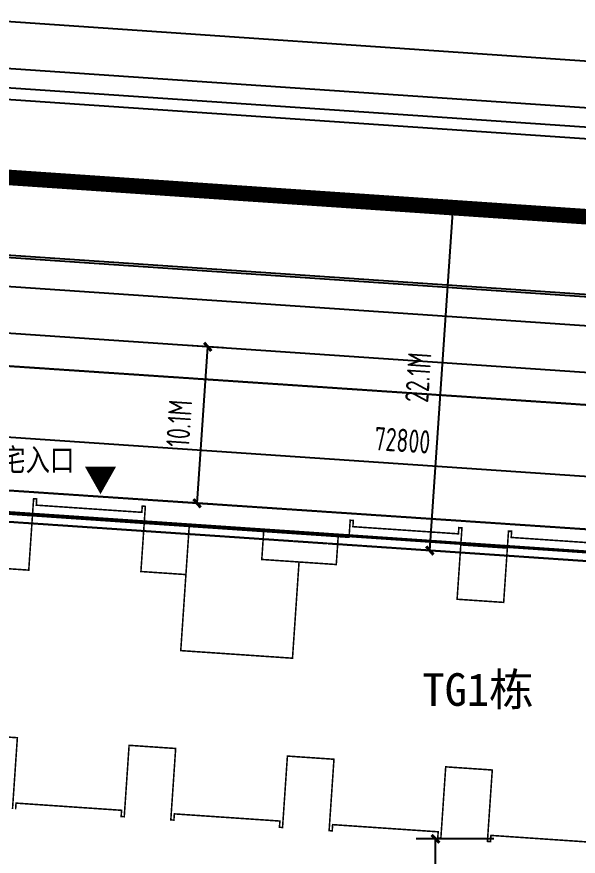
# Model space of a CAD drawing. Header units: inches. Extents: x 12502 to 585460, y 5002 to 415502.
# Drawn here: x 259853 to 295943, y 343158 to 397123 of the extents above; entities that cross this region are included whole.
import ezdxf

# ---------------------------------------------------------------- set-up
doc = ezdxf.new("R2010")
doc.units = ezdxf.units.IN
doc.header["$MEASUREMENT"] = 0
for name, pattern in [('ACAD_ISO04W100', [30, 24, -3, 0, -3]), ('DASH', [0.35, 0.25, -0.1]), ('DOTE', [2.42, 2, -0.2, 0.02, -0.2]), ('X-A7-L1-PLAN$0$DOTE', [2.42, 2, -0.2, 0.02, -0.2])]:
    doc.linetypes.add(name, pattern=pattern)
for name, color, linetype in [('@YL', 2, 'Continuous'), ('DL_道路中线_干道网_', 4, 'ACAD_ISO04W100'), ('DL_道路红线_干道网_', 6, 'Continuous'), ('DL_道路红线_支路网_', 1, 'Continuous'), ('DOTE', 16, 'Continuous'), ('PUB_DIM', 3, 'Continuous'), ('RMJM - P1 - P - 120-1$0$文字说明', 7, 'Continuous'), ('SHAPE', 161, 'Continuous'), ('入口', 4, 'Continuous'), ('地下轮廓', 5, 'Continuous'), ('扑救面', 2, 'Continuous'), ('竖向标高', 1, 'Continuous')]:
    doc.layers.add(name, color=color, linetype=linetype)
doc.styles.add('_TCH_DIM_T3', font='SIMPLEX', dxfattribs={"width": 0.705882, "bigfont": 'GBCBIG'})
doc.styles.add('CHINESE', font='', dxfattribs={"width": 0.8})
doc.styles.add('DIM_FONT', font='superos.shx', dxfattribs={"width": 0.8, "bigfont": 'haiwenzw.shx'})
doc.styles.add('RMJM - P1 - P - 120-1$0$RMJM_TEXT', font='arial.ttf', dxfattribs={"height": 2.5})
doc.styles.get('CHINESE').set_extended_font_data('NSimSun')
doc.dimstyles.new('_TCH_ARCH&&500', dxfattribs={"dimtxt": 1487.5, "dimasz": 500, "dimexe": 1250, "dimexo": 1500, "dimgap": 631.25, "dimtad": 1, "dimdec": 0, "dimzin": 0, "dimdsep": 46, "dimtxsty": '_TCH_DIM_T3', "dimblk": 'ARCHTICK', "dimcen": 0.09, "dimclrt": 7, "dimazin": 2, "dimtfac": 1, "dimtdec": 0, "dimtix": 1, "dimtmove": 2, "dimatfit": 3, "dimfxl": 1, "dimtolj": 1, "dimtzin": 0, "dimarcsym": 0})
doc.dimstyles.new('DIMN500', dxfattribs={"dimscale": 5, "dimtxt": 300, "dimasz": 100, "dimexe": 250, "dimexo": 300, "dimgap": 150, "dimtad": 1, "dimdec": 0, "dimzin": 0, "dimdsep": 46, "dimtxsty": 'DIM_FONT', "dimblk": 'ARCHTICK', "dimcen": 0.09, "dimclrt": 7, "dimazin": 2, "dimtfac": 1, "dimtdec": 0, "dimtix": 1, "dimtmove": 2, "dimatfit": 3, "dimldrblk": 'ARCHTICK', "dimfxl": 1, "dimtolj": 1, "dimtzin": 0, "dimarcsym": 0})

# ---------------------------------------------------------------- blocks, each defined once
blk = doc.blocks.new('_ArchTick')
at = {"color": 0, "linetype": 'ByBlock', "const_width": 0.4}
blk.add_lwpolyline([(-0.5, -0.5), (0.5, 0.5)], dxfattribs=at)
blk = doc.blocks.new('*D209')
at = {"layer": 'Defpoints', "color": 0, "transparency": 16777216}
for p in [(1160204, 546082), (1087404, 545144), (1160204, 545144)]:
    blk.add_point(p, dxfattribs=at)
at = {"layer": 'PUB_DIM', "color": 0, "lineweight": -2, "transparency": 16777216}
for p, q in [((1087404, 546644), (1087404, 547332)), ((1160204, 546644), (1160204, 547332)), ((1087404, 546082), (1160204, 546082))]:
    blk.add_line(p, q, dxfattribs=at)
at = {"layer": 'PUB_DIM', "color": 0, "lineweight": -2, "transparency": 16777216, "xscale": 500, "yscale": 500, "zscale": 500, "rotation": 180}
blk.add_blockref('_ArchTick', (1087404, 546082), dxfattribs=at)
at = {"layer": 'PUB_DIM', "color": 0, "lineweight": -2, "transparency": 16777216, "xscale": 500, "yscale": 500, "zscale": 500}
blk.add_blockref('_ArchTick', (1160204, 546082), dxfattribs=at)
at = {"layer": 'PUB_DIM', "color": 7, "transparency": 16777216, "insert": (1123804, 547582), "char_height": 1500, "attachment_point": 5, "style": 'DIM_FONT'}
blk.add_mtext('\\A1;72800', dxfattribs=at)
blk = doc.blocks.new('*D236')
at = {"layer": 'Defpoints', "color": 0, "transparency": 16777216}
for p in [(229236, 388843), (528645, 374254), (528254, 368503)]:
    blk.add_point(p, dxfattribs=at)
at = {"layer": 'PUB_DIM', "color": 0, "lineweight": -2, "transparency": 16777216}
for p, q in [((229338, 390340), (229712, 395842)), ((229627, 394595), (528645, 374254)), ((528356, 369999), (528730, 375501))]:
    blk.add_line(p, q, dxfattribs=at)
at = {"layer": 'PUB_DIM', "color": 0, "lineweight": -2, "transparency": 16777216, "xscale": 500, "yscale": 500, "zscale": 500}
for p, rotation in [((229627, 394595), 176.1084515953642), ((528645, 374254), 356.1084515953643)]:
    blk.add_blockref('_ArchTick', p, dxfattribs=dict(at, rotation=rotation))
at = {"layer": 'PUB_DIM', "color": 7, "transparency": 16777216, "insert": (379238, 385921), "char_height": 1500, "attachment_point": 5, "rotation": 356.1085, "style": 'DIM_FONT'}
blk.add_mtext('\\A1;299.7M', dxfattribs=at)
blk = doc.blocks.new('*D258')
at = {"layer": 'Defpoints', "color": 0, "transparency": 16777216}
for p in [(287905, 384853), (292821, 384518), (291322, 362475)]:
    blk.add_point(p, dxfattribs=at)
at = {"layer": 'PUB_DIM', "color": 0, "lineweight": -2, "transparency": 16777216}
for p, q in [((286406, 362809), (287905, 384853)), ((291325, 384620), (286658, 384938)), ((289825, 362576), (285159, 362894))]:
    blk.add_line(p, q, dxfattribs=at)
at = {"layer": 'PUB_DIM', "color": 0, "lineweight": -2, "transparency": 16777216, "xscale": 500, "yscale": 500, "zscale": 500}
for p, rotation in [((287905, 384853), 86.10845159629353), ((286406, 362809), 266.1084515962935)]:
    blk.add_blockref('_ArchTick', p, dxfattribs=dict(at, rotation=rotation))
at = {"layer": 'PUB_DIM', "color": 7, "transparency": 16777216, "insert": (285659, 373933), "char_height": 1500, "attachment_point": 5, "rotation": 86.1085, "style": 'DIM_FONT'}
blk.add_mtext('\\A1;22.1M', dxfattribs=at)
blk = doc.blocks.new('*D259')
at = {"layer": 'Defpoints', "color": 0, "transparency": 16777216}
for p in [(272127, 375903), (274631, 375732), (273947, 365678)]:
    blk.add_point(p, dxfattribs=at)
at = {"layer": 'PUB_DIM', "color": 0, "lineweight": -2, "transparency": 16777216}
for p, q in [((273134, 375834), (270880, 375988)), ((271443, 365848), (272127, 375903)), ((272450, 365780), (270196, 365933))]:
    blk.add_line(p, q, dxfattribs=at)
at = {"layer": 'PUB_DIM', "color": 0, "lineweight": -2, "transparency": 16777216, "xscale": 500, "yscale": 500, "zscale": 500}
for p, rotation in [((272127, 375903), 86.10802896798408), ((271443, 365848), 266.1080289679841)]:
    blk.add_blockref('_ArchTick', p, dxfattribs=dict(at, rotation=rotation))
at = {"layer": 'PUB_DIM', "color": 7, "transparency": 16777216, "insert": (270289, 370977), "char_height": 1500, "attachment_point": 5, "rotation": 86.108, "style": 'DIM_FONT'}
blk.add_mtext('\\A1;10.1M', dxfattribs=at)
blk = doc.blocks.new('*D310')
at = {"layer": 'Defpoints', "color": 0, "transparency": 16777216}
for p in [(286769, 344279), (292023, 344279), (292023, 285561)]:
    blk.add_point(p, dxfattribs=at)
at = {"layer": 'PUB_DIM', "color": 0, "lineweight": -2, "transparency": 16777216}
for p, q in [((290523, 344279), (285519, 344279)), ((286769, 285561), (286769, 344279)), ((290523, 285561), (285519, 285561))]:
    blk.add_line(p, q, dxfattribs=at)
at = {"layer": 'PUB_DIM', "color": 0, "lineweight": -2, "transparency": 16777216, "xscale": 500, "yscale": 500, "zscale": 500}
for p, rotation in [((286769, 344279), 90), ((286769, 285561), 270)]:
    blk.add_blockref('_ArchTick', p, dxfattribs=dict(at, rotation=rotation))
at = {"layer": 'PUB_DIM', "color": 7, "transparency": 16777216, "insert": (285394, 314920), "char_height": 1487.5, "attachment_point": 5, "rotation": 90, "style": '_TCH_DIM_T3'}
blk.add_mtext('\\A1;58.7M', dxfattribs=at)
blk = doc.blocks.new('TG1-20140317')
at = {"layer": 'DOTE', "linetype": 'DOTE'}
blk.add_line((1163546.6, 540629.8), (1084762.1, 540629.8), dxfattribs=at)
at = {"layer": 'SHAPE', "const_width": 100}
for points in [[(1098804.3, 537629.8), (1100404.3, 537629.8), (1100404.3, 542229.8), (1100604.3, 542229.8), (1100604.3, 541829.8), (1107404.3, 541829.8), (1107404.3, 542229.8), (1107604.3, 542229.8), (1107604.3, 538029.8), (1110504.3, 538029.8), (1110504.3, 541129.8), (1115304.3, 541129.8), (1115304.3, 539329.8), (1120104.3, 539329.8), (1120103.9, 541129.6), (1120804.3, 541129.6), (1120804.3, 542229.8), (1121004.3, 542229.8), (1121004.3, 541829.8), (1127804.3, 541829.8), (1127804.3, 542229.8), (1128004.3, 542229.8), (1128004.3, 537629.8), (1131004.3, 537629.8), (1131004.3, 542229.8), (1131204.3, 542229.8), (1131204.3, 541829.8), (1138004.3, 541829.8)], [(1087404.2, 534855.9), (1093915.6, 541133.4), (1110504.3, 541132.2)], [(1110504.3, 541129.8), (1110504.3, 533129.8), (1117704.3, 533129.8), (1117704.3, 539329.8)], [(1115304.3, 541131.9), (1120103.9, 541131.5)], [(1128004.3, 541131), (1131004.3, 541130.8)], [(1138004.3, 522629.7), (1131204.3, 522629.7), (1131204.3, 522229.7), (1131004.3, 522229.7), (1131004.3, 526829.8), (1128004.3, 526829.8), (1128004.3, 522229.8), (1127804.3, 522229.8), (1127804.3, 522629.8), (1121004.3, 522629.8), (1121004.3, 522229.8), (1120804.3, 522229.8), (1120804.3, 526829.8), (1117804.3, 526829.8), (1117804.3, 522229.8), (1117604.3, 522229.8), (1117604.3, 522629.8), (1110804.3, 522629.8), (1110804.3, 522229.8), (1110604.3, 522229.8), (1110604.3, 526829.8), (1107604.3, 526829.8), (1107604.3, 522229.8), (1107404.3, 522229.8), (1107404.3, 522629.8), (1100604.3, 522629.8), (1100604.3, 522229.8)], [(1100404.3, 522229.8), (1100404.3, 526829.8), (1098804.3, 526829.8)], [(1098804.3, 537629.8), (1100404.3, 537629.8)]]:
    blk.add_lwpolyline(points, dxfattribs=at)
at = {"layer": 'PUB_DIM'}
dim = blk.add_aligned_dim(p1=(1087404.3, 545143.5), p2=(1160204.3, 545143.5), distance=938.2, dimstyle='DIMN500', dxfattribs=at)
dim.commit()
dim.dimension.update_dxf_attribs({"geometry": '*D209', "text_midpoint": (1123804.3, 547581.7)})

msp = doc.modelspace()

# ---------------------------------------------------------------- linework, layer by layer
at = {"layer": '@YL'}
msp.add_line((318672.3, 372736.2), (253507.7, 377169.5), dxfattribs=at)
at = {"layer": '@YL', "color": 1, "linetype": 'X-A7-L1-PLAN$0$DOTE', "ltscale": 2.5, "const_width": 1000}
msp.add_lwpolyline([(521608.9, 73448.8), (528262, 368502.5), (229244, 388843.2), (219696.8, 248494.8), (61243.9, 250686.9), (26304.7, 103523.4), (26122.6, 76828.4)], close=True, dxfattribs=at)
at = {"layer": '@YL', "color": 8}
for points in [[(264724.5, 376406.5), (264724.5, 376406.1)], [(284724.5, 375046.5), (284724.5, 375045.5)]]:
    msp.add_lwpolyline(points, dxfattribs=at)
at = {"layer": 'DL_道路中线_干道网_', "color": 8, "ltscale": 0.04}
msp.add_line((229244, 388842.2), (499157.3, 370481.4), dxfattribs=at)
at = {"layer": 'DL_道路红线_干道网_', "color": 8}
for p, q in [((254857.2, 397123.5), (497838.6, 380594.7)), ((254653.6, 394130.4), (367934.7, 386424.5))]:
    msp.add_line(p, q, dxfattribs=at)
at = {"layer": 'DL_道路红线_干道网_', "color": 30}
msp.add_line((328468.8, 375076.8), (253703.4, 380162.7), dxfattribs=at)
at = {"layer": 'DL_道路红线_支路网_'}
msp.add_line((254865.1, 397123.4), (497846.5, 380594.6), dxfattribs=at)
at = {"layer": 'DL_道路红线_支路网_', "color": 4}
for p, q in [((254517.8, 392135), (499496.7, 375470.3)), ((322960.7, 377456.1), (253839.1, 382158.1))]:
    msp.add_line(p, q, dxfattribs=at)
at = {"layer": 'DL_道路红线_支路网_', "color": 8}
msp.add_line((322950.5, 377306.4), (253829, 382008.4), dxfattribs=at)
at = {"layer": '入口'}
msp.add_lwpolyline([(265235.1, 366430, 0, 2000, 0), (265235.1, 368201.3, 2000, 2000, 0)], format="xyseb", dxfattribs=at)
at = {"layer": '地下轮廓', "linetype": 'DASH', "ltscale": 3, "const_width": 200}
msp.add_lwpolyline([(419992.5, 354366), (345016.2, 359466.3), (345016.2, 361049.2), (320339.1, 362727.9), (320228.5, 361104.6), (247950.8, 366021.3), (242385.2, 361008.2), (237096.5, 283261), (247611.2, 283261), (247611.2, 278369), (252611.2, 278369), (252611.2, 265661), (240807.6, 265661), (238192.1, 227176.6), (239916.2, 227175.9), (239916.2, 227175.9), (239916.2, 155175.9), (244731.4, 155175.9), (244731.4, 149162.6)], dxfattribs=at)
at = {"layer": '扑救面', "color": 8, "linetype": 'DASH'}
msp.add_lwpolyline([(238674, 368046), (233464.3, 368395.8, -0.1138772), (238100, 376102.5), (512898.3, 357652.6), (515664.3, 357466.8, -0.114662), (519358.4, 349200.8), (233464.3, 368395.8)], format="xyb", dxfattribs=at)

# ---------------------------------------------------------------- block references
at = {"rotation": 356.1122528493444}
msp.add_blockref('TG1-20140317', (-873702.8, -100233.1), dxfattribs=at)

# ---------------------------------------------------------------- texts
at = {"layer": 'RMJM - P1 - P - 120-1$0$文字说明', "insert": (293079.5, 354924.4), "char_height": 2100, "width": 8953.112, "attachment_point": 3, "style": 'RMJM - P1 - P - 120-1$0$RMJM_TEXT'}
msp.add_mtext('{\\fSimSun|b0|i0|c134|p2;TG1栋}', dxfattribs=at)
at = {"layer": '竖向标高', "color": 1, "insert": (263556.2, 369362), "char_height": 1440, "width": 45885.91, "attachment_point": 3, "style": 'CHINESE'}
msp.add_mtext('{\\fSimSun|b0|i0|c134|p2;住宅入口}', dxfattribs=at)

# ---------------------------------------------------------------- dimensions: what is measured, and where the dimension line sits
at = {"layer": 'PUB_DIM'}
for p1, p2, distance, text, dimstyle, picture, middle in [((229236.1, 388843.2), (528254.1, 368502.6), 5765, '299.7M', 'DIMN500', '*D236', (379238.2, 385921.1)), ((291321.6, 362474.6), (292821.1, 384518.4), 4927, '22.1M', 'DIMN500', '*D258', (285659.2, 373932.7)), ((273946.9, 365677.8), (274631, 375732.5), 2509.7, '10.1M', 'DIMN500', '*D259', (270288.5, 370977.3)), ((292022.9, 285561), (292022.9, 344279.4), 5253.8, '58.7M', '_TCH_ARCH&&500', '*D310', (285394, 314920.2))]:
    dim = msp.add_aligned_dim(p1=p1, p2=p2, distance=distance, text=text, dimstyle=dimstyle, dxfattribs=at)
    dim.commit()
    dim.dimension.update_dxf_attribs({"geometry": picture, "text_midpoint": middle})

doc.saveas('drawing.dxf')
